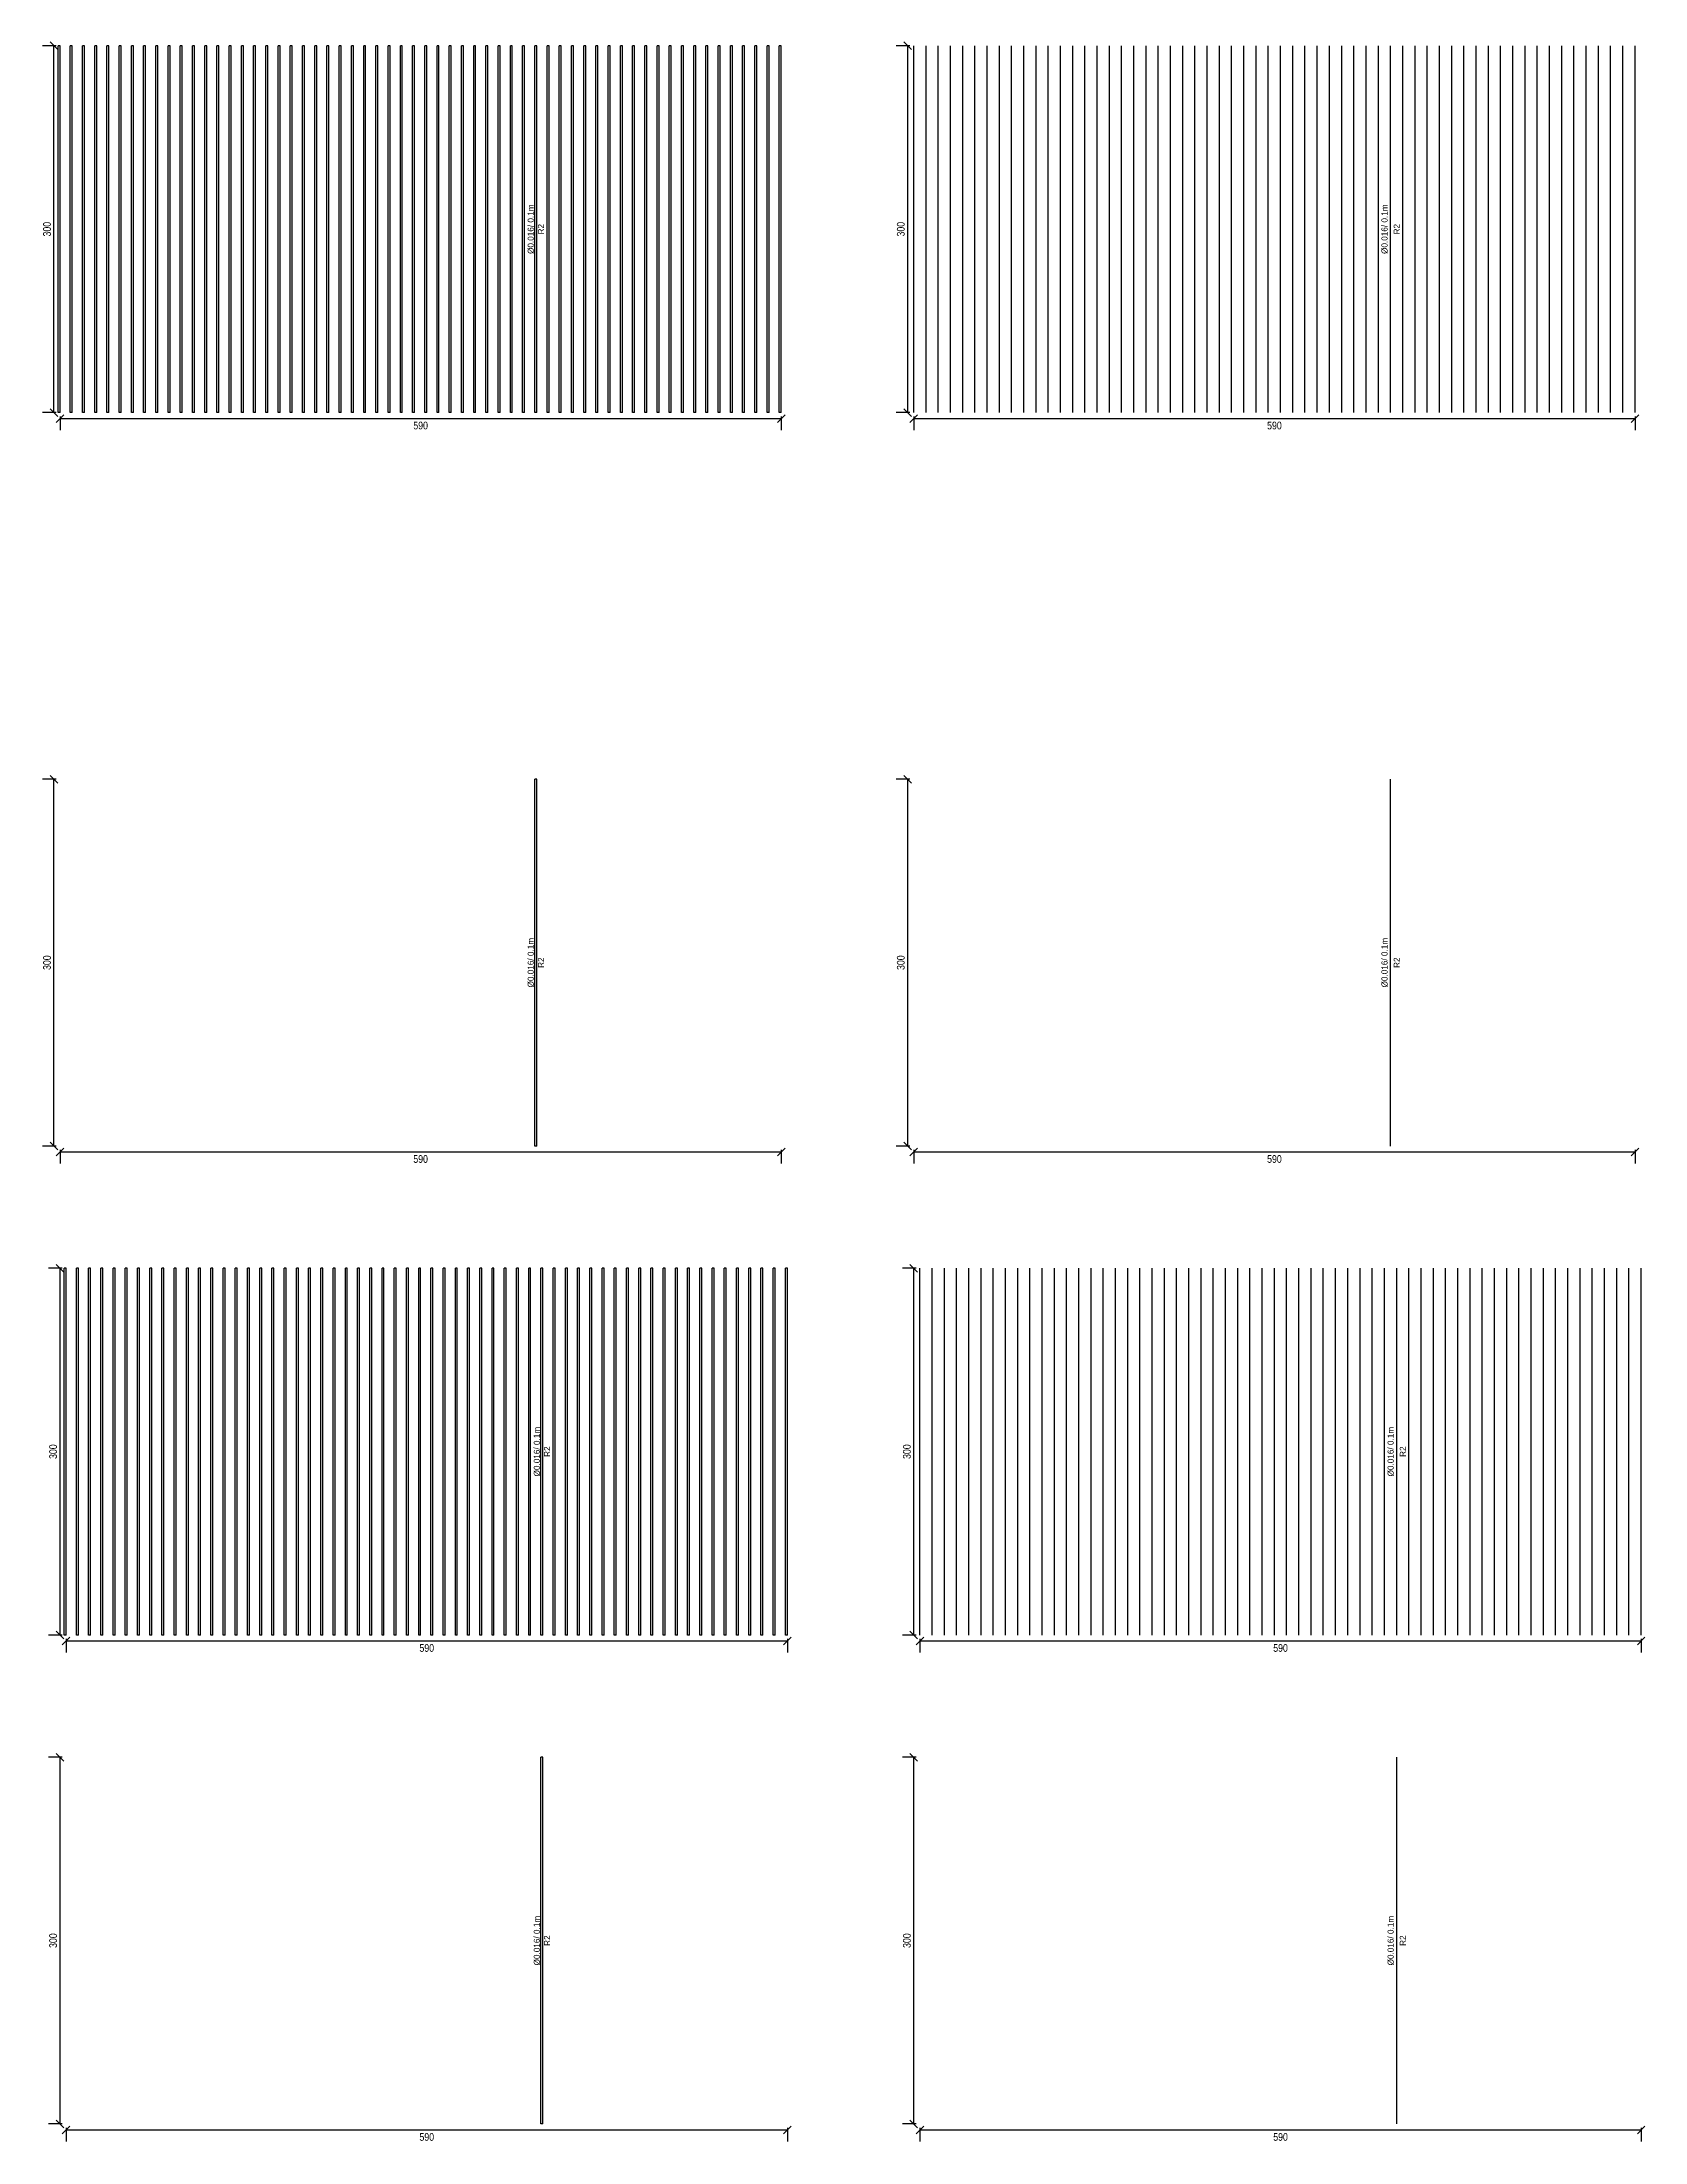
# Model space of a CAD drawing. Header units: metres. Extents: x 1.9 to 15, y -13.1 to 4.
import ezdxf
from ezdxf.enums import TextEntityAlignment as Align

# ---------------------------------------------------------------- set-up
doc = ezdxf.new("R2010")
doc.units = ezdxf.units.M
doc.styles.add('OpenSansCondensed-Light', font='OpenSansCondensed-Light.ttf')
doc.dimstyles.new('EZ_M_25_H25_CM', dxfattribs={"dimtxt": 0.0625, "dimasz": 0.0625, "dimexe": 0.09375, "dimexo": 0.03125, "dimgap": 0.025, "dimtad": 1, "dimlfac": 100, "dimzin": 12, "dimdsep": 46, "dimtxsty": 'OpenSansCondensed-Light', "dimtsz": 0.03125, "dimcen": 2.5, "dimazin": 3, "dimtfac": 0.5, "dimtmove": 2, "dimatfit": 3})

# ---------------------------------------------------------------- blocks, each defined once
blk = doc.blocks.new('_OBLIQUE')
at = {"color": 0, "linetype": 'BYBLOCK'}
blk.add_line((-0.5, -0.5), (0.5, 0.5), dxfattribs=at)
blk = doc.blocks.new('*D4')
for p, q in [((2.016, 0.96875), (2.016, 0.85625)), ((7.916, 0.95), (2.016, 0.95)), ((7.916, 0.96875), (7.916, 0.85625))]:
    blk.add_line(p, q)
at = {"layer": 'Defpoints'}
for p in [(2.016, 1), (7.916, 1), (7.916, 0.95)]:
    blk.add_point(p, dxfattribs=at)
at = {"xscale": 0.0625, "yscale": 0.0625, "rotation": 180}
for p in [(2.016, 0.95), (7.916, 0.95)]:
    blk.add_blockref('_OBLIQUE', p, dxfattribs=at)
at = {"insert": (4.966, 0.89375), "char_height": 0.0625, "attachment_point": 5, "style": 'OpenSansCondensed-Light'}
blk.add_mtext('590', dxfattribs=at)
blk = doc.blocks.new('*D8')
for p, q in [((9, 0.96875), (9, 0.85625)), ((14.9, 0.95), (9, 0.95)), ((14.9, 0.96875), (14.9, 0.85625))]:
    blk.add_line(p, q)
at = {"layer": 'Defpoints'}
for p in [(9, 1), (14.9, 1), (14.9, 0.95)]:
    blk.add_point(p, dxfattribs=at)
at = {"xscale": 0.0625, "yscale": 0.0625, "rotation": 180}
for p in [(9, 0.95), (14.9, 0.95)]:
    blk.add_blockref('_OBLIQUE', p, dxfattribs=at)
at = {"insert": (11.95, 0.89375), "char_height": 0.0625, "attachment_point": 5, "style": 'OpenSansCondensed-Light'}
blk.add_mtext('590', dxfattribs=at)
blk = doc.blocks.new('*D12')
for p, q in [((2.016, -5.03125), (2.016, -5.14375)), ((7.916, -5.05), (2.016, -5.05)), ((7.916, -5.03125), (7.916, -5.14375))]:
    blk.add_line(p, q)
at = {"layer": 'Defpoints'}
for p in [(2.016, -5), (7.916, -5), (7.916, -5.05)]:
    blk.add_point(p, dxfattribs=at)
at = {"xscale": 0.0625, "yscale": 0.0625, "rotation": 180}
for p in [(2.016, -5.05), (7.916, -5.05)]:
    blk.add_blockref('_OBLIQUE', p, dxfattribs=at)
at = {"insert": (4.966, -5.10625), "char_height": 0.0625, "attachment_point": 5, "style": 'OpenSansCondensed-Light'}
blk.add_mtext('590', dxfattribs=at)
blk = doc.blocks.new('*D16')
for p, q in [((9, -5.03125), (9, -5.14375)), ((14.9, -5.05), (9, -5.05)), ((14.9, -5.03125), (14.9, -5.14375))]:
    blk.add_line(p, q)
at = {"layer": 'Defpoints'}
for p in [(9, -5), (14.9, -5), (14.9, -5.05)]:
    blk.add_point(p, dxfattribs=at)
at = {"xscale": 0.0625, "yscale": 0.0625, "rotation": 180}
for p in [(9, -5.05), (14.9, -5.05)]:
    blk.add_blockref('_OBLIQUE', p, dxfattribs=at)
at = {"insert": (11.95, -5.10625), "char_height": 0.0625, "attachment_point": 5, "style": 'OpenSansCondensed-Light'}
blk.add_mtext('590', dxfattribs=at)
blk = doc.blocks.new('*D20')
for p, q in [((2.066, -9.03125), (2.066, -9.14375)), ((7.966, -9.05), (2.066, -9.05)), ((7.966, -9.03125), (7.966, -9.14375))]:
    blk.add_line(p, q)
at = {"layer": 'Defpoints'}
for p in [(2.066, -9), (7.966, -9), (7.966, -9.05)]:
    blk.add_point(p, dxfattribs=at)
at = {"xscale": 0.0625, "yscale": 0.0625, "rotation": 180}
for p in [(2.066, -9.05), (7.966, -9.05)]:
    blk.add_blockref('_OBLIQUE', p, dxfattribs=at)
at = {"insert": (5.016, -9.10625), "char_height": 0.0625, "attachment_point": 5, "style": 'OpenSansCondensed-Light'}
blk.add_mtext('590', dxfattribs=at)
blk = doc.blocks.new('*D24')
for p, q in [((9.05, -9.03125), (9.05, -9.14375)), ((14.95, -9.05), (9.05, -9.05)), ((14.95, -9.03125), (14.95, -9.14375))]:
    blk.add_line(p, q)
at = {"layer": 'Defpoints'}
for p in [(9.05, -9), (14.95, -9), (14.95, -9.05)]:
    blk.add_point(p, dxfattribs=at)
at = {"xscale": 0.0625, "yscale": 0.0625, "rotation": 180}
for p in [(9.05, -9.05), (14.95, -9.05)]:
    blk.add_blockref('_OBLIQUE', p, dxfattribs=at)
at = {"insert": (12, -9.10625), "char_height": 0.0625, "attachment_point": 5, "style": 'OpenSansCondensed-Light'}
blk.add_mtext('590', dxfattribs=at)
blk = doc.blocks.new('*D28')
for p, q in [((2.066, -13.03125), (2.066, -13.14375)), ((7.966, -13.05), (2.066, -13.05)), ((7.966, -13.03125), (7.966, -13.14375))]:
    blk.add_line(p, q)
at = {"layer": 'Defpoints'}
for p in [(2.066, -13), (7.966, -13), (7.966, -13.05)]:
    blk.add_point(p, dxfattribs=at)
at = {"xscale": 0.0625, "yscale": 0.0625, "rotation": 180}
for p in [(2.066, -13.05), (7.966, -13.05)]:
    blk.add_blockref('_OBLIQUE', p, dxfattribs=at)
at = {"insert": (5.016, -13.10625), "char_height": 0.0625, "attachment_point": 5, "style": 'OpenSansCondensed-Light'}
blk.add_mtext('590', dxfattribs=at)
blk = doc.blocks.new('*D32')
for p, q in [((9.05, -13.03125), (9.05, -13.14375)), ((14.95, -13.05), (9.05, -13.05)), ((14.95, -13.03125), (14.95, -13.14375))]:
    blk.add_line(p, q)
at = {"layer": 'Defpoints'}
for p in [(9.05, -13), (14.95, -13), (14.95, -13.05)]:
    blk.add_point(p, dxfattribs=at)
at = {"xscale": 0.0625, "yscale": 0.0625, "rotation": 180}
for p in [(9.05, -13.05), (14.95, -13.05)]:
    blk.add_blockref('_OBLIQUE', p, dxfattribs=at)
at = {"insert": (12, -13.10625), "char_height": 0.0625, "attachment_point": 5, "style": 'OpenSansCondensed-Light'}
blk.add_mtext('590', dxfattribs=at)

msp = doc.modelspace()

# ---------------------------------------------------------------- linework, layer by layer
for p, q in [((2, 1), (2, 4)), ((2.016, 4), (2, 4)), ((2.016, 1), (2.016, 4)), ((2.1, 1), (2.1, 4)), ((2.116, 4), (2.1, 4)), ((2.116, 1), (2.116, 4)), ((2.2, 1), (2.2, 4)), ((2.216, 4), (2.2, 4)), ((2.216, 1), (2.216, 4)), ((2.3, 1), (2.3, 4)), ((2.316, 4), (2.3, 4)), ((2.316, 1), (2.316, 4)), ((2.4, 1), (2.4, 4)), ((2.416, 4), (2.4, 4)), ((2.416, 1), (2.416, 4)), ((2.5, 1), (2.5, 4)), ((2.516, 4), (2.5, 4)), ((2.516, 1), (2.516, 4)), ((2.6, 1), (2.6, 4)), ((2.616, 4), (2.6, 4)), ((2.616, 1), (2.616, 4)), ((2.7, 1), (2.7, 4)), ((2.716, 4), (2.7, 4)), ((2.716, 1), (2.716, 4)), ((2.8, 1), (2.8, 4)), ((2.816, 4), (2.8, 4)), ((2.816, 1), (2.816, 4)), ((2.9, 1), (2.9, 4)), ((2.916, 4), (2.9, 4)), ((2.916, 1), (2.916, 4)), ((3, 1), (3, 4)), ((3.016, 4), (3, 4)), ((3.016, 1), (3.016, 4)), ((3.1, 1), (3.1, 4)), ((3.116, 4), (3.1, 4)), ((3.116, 1), (3.116, 4)), ((3.2, 1), (3.2, 4)), ((3.216, 4), (3.2, 4)), ((3.216, 1), (3.216, 4)), ((3.3, 1), (3.3, 4)), ((3.316, 4), (3.3, 4)), ((3.316, 1), (3.316, 4)), ((3.4, 1), (3.4, 4)), ((3.416, 4), (3.4, 4)), ((3.416, 1), (3.416, 4)), ((3.5, 1), (3.5, 4)), ((3.516, 4), (3.5, 4)), ((3.516, 1), (3.516, 4)), ((3.6, 1), (3.6, 4)), ((3.616, 4), (3.6, 4)), ((3.616, 1), (3.616, 4)), ((3.7, 1), (3.7, 4)), ((3.716, 4), (3.7, 4)), ((3.716, 1), (3.716, 4)), ((3.8, 1), (3.8, 4)), ((3.816, 4), (3.8, 4)), ((3.816, 1), (3.816, 4)), ((3.9, 1), (3.9, 4)), ((3.916, 4), (3.9, 4)), ((3.916, 1), (3.916, 4)), ((4, 1), (4, 4)), ((4.016, 4), (4, 4)), ((4.016, 1), (4.016, 4)), ((4.1, 1), (4.1, 4)), ((4.116, 4), (4.1, 4)), ((4.116, 1), (4.116, 4)), ((4.2, 1), (4.2, 4)), ((4.216, 4), (4.2, 4)), ((4.216, 1), (4.216, 4)), ((4.3, 1), (4.3, 4)), ((4.316, 4), (4.3, 4)), ((4.316, 1), (4.316, 4)), ((4.4, 1), (4.4, 4)), ((4.416, 4), (4.4, 4)), ((4.416, 1), (4.416, 4)), ((4.5, 1), (4.5, 4)), ((4.516, 4), (4.5, 4)), ((4.516, 1), (4.516, 4)), ((4.6, 1), (4.6, 4)), ((4.616, 4), (4.6, 4)), ((4.616, 1), (4.616, 4)), ((4.7, 1), (4.7, 4)), ((4.716, 4), (4.7, 4)), ((4.716, 1), (4.716, 4)), ((4.8, 1), (4.8, 4)), ((4.816, 4), (4.8, 4)), ((4.816, 1), (4.816, 4)), ((4.9, 1), (4.9, 4)), ((4.916, 4), (4.9, 4)), ((4.916, 1), (4.916, 4)), ((5, 1), (5, 4)), ((5.016, 4), (5, 4)), ((5.016, 1), (5.016, 4)), ((5.1, 1), (5.1, 4)), ((5.116, 4), (5.1, 4)), ((5.116, 1), (5.116, 4)), ((5.2, 1), (5.2, 4)), ((5.216, 4), (5.2, 4)), ((5.216, 1), (5.216, 4)), ((5.3, 1), (5.3, 4)), ((5.316, 4), (5.3, 4)), ((5.316, 1), (5.316, 4)), ((5.4, 1), (5.4, 4)), ((5.416, 4), (5.4, 4)), ((5.416, 1), (5.416, 4)), ((5.5, 1), (5.5, 4)), ((5.516, 4), (5.5, 4)), ((5.516, 1), (5.516, 4)), ((5.6, 1), (5.6, 4)), ((5.616, 4), (5.6, 4)), ((5.616, 1), (5.616, 4)), ((5.7, 1), (5.7, 4)), ((5.716, 4), (5.7, 4)), ((5.716, 1), (5.716, 4)), ((5.8, 1), (5.8, 4)), ((5.816, 4), (5.8, 4)), ((5.816, 1), (5.816, 4)), ((5.9, 1), (5.9, 4)), ((5.916, 4), (5.9, 4)), ((5.916, 1), (5.916, 4)), ((6, 1), (6, 4)), ((6.016, 4), (6, 4)), ((6.016, 1), (6.016, 4)), ((6.1, 1), (6.1, 4)), ((6.116, 4), (6.1, 4)), ((6.116, 1), (6.116, 4)), ((6.2, 1), (6.2, 4)), ((6.216, 4), (6.2, 4)), ((6.216, 1), (6.216, 4)), ((6.3, 1), (6.3, 4)), ((6.316, 4), (6.3, 4)), ((6.316, 1), (6.316, 4)), ((6.4, 1), (6.4, 4)), ((6.416, 4), (6.4, 4)), ((6.416, 1), (6.416, 4)), ((6.5, 1), (6.5, 4)), ((6.516, 4), (6.5, 4)), ((6.516, 1), (6.516, 4)), ((6.6, 1), (6.6, 4)), ((6.616, 4), (6.6, 4)), ((6.616, 1), (6.616, 4)), ((6.7, 1), (6.7, 4)), ((6.716, 4), (6.7, 4)), ((6.716, 1), (6.716, 4)), ((6.8, 1), (6.8, 4)), ((6.816, 4), (6.8, 4)), ((6.816, 1), (6.816, 4)), ((6.9, 1), (6.9, 4)), ((6.916, 4), (6.9, 4)), ((6.916, 1), (6.916, 4)), ((7, 1), (7, 4)), ((7.016, 4), (7, 4)), ((7.016, 1), (7.016, 4)), ((7.1, 1), (7.1, 4)), ((7.116, 4), (7.1, 4)), ((7.116, 1), (7.116, 4)), ((7.2, 1), (7.2, 4)), ((7.216, 4), (7.2, 4)), ((7.216, 1), (7.216, 4)), ((7.3, 1), (7.3, 4)), ((7.316, 4), (7.3, 4)), ((7.316, 1), (7.316, 4)), ((7.4, 1), (7.4, 4)), ((7.416, 4), (7.4, 4)), ((7.416, 1), (7.416, 4)), ((7.5, 1), (7.5, 4)), ((7.516, 4), (7.5, 4)), ((7.516, 1), (7.516, 4)), ((7.6, 1), (7.6, 4)), ((7.616, 4), (7.6, 4)), ((7.616, 1), (7.616, 4)), ((7.7, 1), (7.7, 4)), ((7.716, 4), (7.7, 4)), ((7.716, 1), (7.716, 4)), ((7.8, 1), (7.8, 4)), ((7.816, 4), (7.8, 4)), ((7.816, 1), (7.816, 4)), ((7.9, 1), (7.9, 4)), ((7.916, 4), (7.9, 4)), ((7.916, 1), (7.916, 4)), ((9, 1), (9, 4)), ((9.1, 1), (9.1, 4)), ((9.2, 1), (9.2, 4)), ((9.3, 1), (9.3, 4)), ((9.4, 1), (9.4, 4)), ((9.5, 1), (9.5, 4)), ((9.6, 1), (9.6, 4)), ((9.7, 1), (9.7, 4)), ((9.8, 1), (9.8, 4)), ((9.9, 1), (9.9, 4)), ((10, 1), (10, 4)), ((10.1, 1), (10.1, 4)), ((10.2, 1), (10.2, 4)), ((10.3, 1), (10.3, 4)), ((10.4, 1), (10.4, 4)), ((10.5, 1), (10.5, 4)), ((10.6, 1), (10.6, 4)), ((10.7, 1), (10.7, 4)), ((10.8, 1), (10.8, 4)), ((10.9, 1), (10.9, 4)), ((11, 1), (11, 4)), ((11.1, 1), (11.1, 4)), ((11.2, 1), (11.2, 4)), ((11.3, 1), (11.3, 4)), ((11.4, 1), (11.4, 4)), ((11.5, 1), (11.5, 4)), ((11.6, 1), (11.6, 4)), ((11.7, 1), (11.7, 4)), ((11.8, 1), (11.8, 4)), ((11.9, 1), (11.9, 4)), ((12, 1), (12, 4)), ((12.1, 1), (12.1, 4)), ((12.2, 1), (12.2, 4)), ((12.3, 1), (12.3, 4)), ((12.4, 1), (12.4, 4)), ((12.5, 1), (12.5, 4)), ((12.6, 1), (12.6, 4)), ((12.7, 1), (12.7, 4)), ((12.8, 1), (12.8, 4)), ((12.9, 1), (12.9, 4)), ((13, 1), (13, 4)), ((13.1, 1), (13.1, 4)), ((13.2, 1), (13.2, 4)), ((13.3, 1), (13.3, 4)), ((13.4, 1), (13.4, 4)), ((13.5, 1), (13.5, 4)), ((13.6, 1), (13.6, 4)), ((13.7, 1), (13.7, 4)), ((13.8, 1), (13.8, 4)), ((13.9, 1), (13.9, 4)), ((14, 1), (14, 4)), ((14.1, 1), (14.1, 4)), ((14.2, 1), (14.2, 4)), ((14.3, 1), (14.3, 4)), ((14.4, 1), (14.4, 4)), ((14.5, 1), (14.5, 4)), ((14.6, 1), (14.6, 4)), ((14.7, 1), (14.7, 4)), ((14.8, 1), (14.8, 4)), ((14.9, 1), (14.9, 4)), ((2.016, 1), (2, 1)), ((2.116, 1), (2.1, 1)), ((2.216, 1), (2.2, 1)), ((2.316, 1), (2.3, 1)), ((2.416, 1), (2.4, 1)), ((2.516, 1), (2.5, 1)), ((2.616, 1), (2.6, 1)), ((2.716, 1), (2.7, 1)), ((2.816, 1), (2.8, 1)), ((2.916, 1), (2.9, 1)), ((3.016, 1), (3, 1)), ((3.116, 1), (3.1, 1)), ((3.216, 1), (3.2, 1)), ((3.316, 1), (3.3, 1)), ((3.416, 1), (3.4, 1)), ((3.516, 1), (3.5, 1)), ((3.616, 1), (3.6, 1)), ((3.716, 1), (3.7, 1)), ((3.816, 1), (3.8, 1)), ((3.916, 1), (3.9, 1)), ((4.016, 1), (4, 1)), ((4.116, 1), (4.1, 1)), ((4.216, 1), (4.2, 1)), ((4.316, 1), (4.3, 1)), ((4.416, 1), (4.4, 1)), ((4.516, 1), (4.5, 1)), ((4.616, 1), (4.6, 1)), ((4.716, 1), (4.7, 1)), ((4.816, 1), (4.8, 1)), ((4.916, 1), (4.9, 1)), ((5.016, 1), (5, 1)), ((5.116, 1), (5.1, 1)), ((5.216, 1), (5.2, 1)), ((5.316, 1), (5.3, 1)), ((5.416, 1), (5.4, 1)), ((5.516, 1), (5.5, 1)), ((5.616, 1), (5.6, 1)), ((5.716, 1), (5.7, 1)), ((5.816, 1), (5.8, 1)), ((5.916, 1), (5.9, 1)), ((6.016, 1), (6, 1)), ((6.116, 1), (6.1, 1)), ((6.216, 1), (6.2, 1)), ((6.316, 1), (6.3, 1)), ((6.416, 1), (6.4, 1)), ((6.516, 1), (6.5, 1)), ((6.616, 1), (6.6, 1)), ((6.716, 1), (6.7, 1)), ((6.816, 1), (6.8, 1)), ((6.916, 1), (6.9, 1)), ((7.016, 1), (7, 1)), ((7.116, 1), (7.1, 1)), ((7.216, 1), (7.2, 1)), ((7.316, 1), (7.3, 1)), ((7.416, 1), (7.4, 1)), ((7.516, 1), (7.5, 1)), ((7.616, 1), (7.6, 1)), ((7.716, 1), (7.7, 1)), ((7.816, 1), (7.8, 1)), ((7.916, 1), (7.9, 1)), ((5.9, -5), (5.9, -2)), ((5.916, -2), (5.9, -2)), ((5.916, -5), (5.916, -2)), ((12.9, -5), (12.9, -2)), ((5.916, -5), (5.9, -5)), ((2.05, -9), (2.05, -6)), ((2.066, -6), (2.05, -6)), ((2.066, -9), (2.066, -6)), ((2.15, -9), (2.15, -6)), ((2.166, -6), (2.15, -6)), ((2.166, -9), (2.166, -6)), ((2.25, -9), (2.25, -6)), ((2.266, -6), (2.25, -6)), ((2.266, -9), (2.266, -6)), ((2.35, -9), (2.35, -6)), ((2.366, -6), (2.35, -6)), ((2.366, -9), (2.366, -6)), ((2.45, -9), (2.45, -6)), ((2.466, -6), (2.45, -6)), ((2.466, -9), (2.466, -6)), ((2.55, -9), (2.55, -6)), ((2.566, -6), (2.55, -6)), ((2.566, -9), (2.566, -6)), ((2.65, -9), (2.65, -6)), ((2.666, -6), (2.65, -6)), ((2.666, -9), (2.666, -6)), ((2.75, -9), (2.75, -6)), ((2.766, -6), (2.75, -6)), ((2.766, -9), (2.766, -6)), ((2.85, -9), (2.85, -6)), ((2.866, -6), (2.85, -6)), ((2.866, -9), (2.866, -6)), ((2.95, -9), (2.95, -6)), ((2.966, -6), (2.95, -6)), ((2.966, -9), (2.966, -6)), ((3.05, -9), (3.05, -6)), ((3.066, -6), (3.05, -6)), ((3.066, -9), (3.066, -6)), ((3.15, -9), (3.15, -6)), ((3.166, -6), (3.15, -6)), ((3.166, -9), (3.166, -6)), ((3.25, -9), (3.25, -6)), ((3.266, -6), (3.25, -6)), ((3.266, -9), (3.266, -6)), ((3.35, -9), (3.35, -6)), ((3.366, -6), (3.35, -6)), ((3.366, -9), (3.366, -6)), ((3.45, -9), (3.45, -6)), ((3.466, -6), (3.45, -6)), ((3.466, -9), (3.466, -6)), ((3.55, -9), (3.55, -6)), ((3.566, -6), (3.55, -6)), ((3.566, -9), (3.566, -6)), ((3.65, -9), (3.65, -6)), ((3.666, -6), (3.65, -6)), ((3.666, -9), (3.666, -6)), ((3.75, -9), (3.75, -6)), ((3.766, -6), (3.75, -6)), ((3.766, -9), (3.766, -6)), ((3.85, -9), (3.85, -6)), ((3.866, -6), (3.85, -6)), ((3.866, -9), (3.866, -6)), ((3.95, -9), (3.95, -6)), ((3.966, -6), (3.95, -6)), ((3.966, -9), (3.966, -6)), ((4.05, -9), (4.05, -6)), ((4.066, -6), (4.05, -6)), ((4.066, -9), (4.066, -6)), ((4.15, -9), (4.15, -6)), ((4.166, -6), (4.15, -6)), ((4.166, -9), (4.166, -6)), ((4.25, -9), (4.25, -6)), ((4.266, -6), (4.25, -6)), ((4.266, -9), (4.266, -6)), ((4.35, -9), (4.35, -6)), ((4.366, -6), (4.35, -6)), ((4.366, -9), (4.366, -6)), ((4.45, -9), (4.45, -6)), ((4.466, -6), (4.45, -6)), ((4.466, -9), (4.466, -6)), ((4.55, -9), (4.55, -6)), ((4.566, -6), (4.55, -6)), ((4.566, -9), (4.566, -6)), ((4.65, -9), (4.65, -6)), ((4.666, -6), (4.65, -6)), ((4.666, -9), (4.666, -6)), ((4.75, -9), (4.75, -6)), ((4.766, -6), (4.75, -6)), ((4.766, -9), (4.766, -6)), ((4.85, -9), (4.85, -6)), ((4.866, -6), (4.85, -6)), ((4.866, -9), (4.866, -6)), ((4.95, -9), (4.95, -6)), ((4.966, -6), (4.95, -6)), ((4.966, -9), (4.966, -6)), ((5.05, -9), (5.05, -6)), ((5.066, -6), (5.05, -6)), ((5.066, -9), (5.066, -6)), ((5.15, -9), (5.15, -6)), ((5.166, -6), (5.15, -6)), ((5.166, -9), (5.166, -6)), ((5.25, -9), (5.25, -6)), ((5.266, -6), (5.25, -6)), ((5.266, -9), (5.266, -6)), ((5.35, -9), (5.35, -6)), ((5.366, -6), (5.35, -6)), ((5.366, -9), (5.366, -6)), ((5.45, -9), (5.45, -6)), ((5.466, -6), (5.45, -6)), ((5.466, -9), (5.466, -6)), ((5.55, -9), (5.55, -6)), ((5.566, -6), (5.55, -6)), ((5.566, -9), (5.566, -6)), ((5.65, -9), (5.65, -6)), ((5.666, -6), (5.65, -6)), ((5.666, -9), (5.666, -6)), ((5.75, -9), (5.75, -6)), ((5.766, -6), (5.75, -6)), ((5.766, -9), (5.766, -6)), ((5.85, -9), (5.85, -6)), ((5.866, -6), (5.85, -6)), ((5.866, -9), (5.866, -6)), ((5.95, -9), (5.95, -6)), ((5.966, -6), (5.95, -6)), ((5.966, -9), (5.966, -6)), ((6.05, -9), (6.05, -6)), ((6.066, -6), (6.05, -6)), ((6.066, -9), (6.066, -6)), ((6.15, -9), (6.15, -6)), ((6.166, -6), (6.15, -6)), ((6.166, -9), (6.166, -6)), ((6.25, -9), (6.25, -6)), ((6.266, -6), (6.25, -6)), ((6.266, -9), (6.266, -6)), ((6.35, -9), (6.35, -6)), ((6.366, -6), (6.35, -6)), ((6.366, -9), (6.366, -6)), ((6.45, -9), (6.45, -6)), ((6.466, -6), (6.45, -6)), ((6.466, -9), (6.466, -6)), ((6.55, -9), (6.55, -6)), ((6.566, -6), (6.55, -6)), ((6.566, -9), (6.566, -6)), ((6.65, -9), (6.65, -6)), ((6.666, -6), (6.65, -6)), ((6.666, -9), (6.666, -6)), ((6.75, -9), (6.75, -6)), ((6.766, -6), (6.75, -6)), ((6.766, -9), (6.766, -6)), ((6.85, -9), (6.85, -6)), ((6.866, -6), (6.85, -6)), ((6.866, -9), (6.866, -6)), ((6.95, -9), (6.95, -6)), ((6.966, -6), (6.95, -6)), ((6.966, -9), (6.966, -6)), ((7.05, -9), (7.05, -6)), ((7.066, -6), (7.05, -6)), ((7.066, -9), (7.066, -6)), ((7.15, -9), (7.15, -6)), ((7.166, -6), (7.15, -6)), ((7.166, -9), (7.166, -6)), ((7.25, -9), (7.25, -6)), ((7.266, -6), (7.25, -6)), ((7.266, -9), (7.266, -6)), ((7.35, -9), (7.35, -6)), ((7.366, -6), (7.35, -6)), ((7.366, -9), (7.366, -6)), ((7.45, -9), (7.45, -6)), ((7.466, -6), (7.45, -6)), ((7.466, -9), (7.466, -6)), ((7.55, -9), (7.55, -6)), ((7.566, -6), (7.55, -6)), ((7.566, -9), (7.566, -6)), ((7.65, -9), (7.65, -6)), ((7.666, -6), (7.65, -6)), ((7.666, -9), (7.666, -6)), ((7.75, -9), (7.75, -6)), ((7.766, -6), (7.75, -6)), ((7.766, -9), (7.766, -6)), ((7.85, -9), (7.85, -6)), ((7.866, -6), (7.85, -6)), ((7.866, -9), (7.866, -6)), ((7.95, -9), (7.95, -6)), ((7.966, -6), (7.95, -6)), ((7.966, -9), (7.966, -6)), ((9.05, -9), (9.05, -6)), ((9.15, -9), (9.15, -6)), ((9.25, -9), (9.25, -6)), ((9.35, -9), (9.35, -6)), ((9.45, -9), (9.45, -6)), ((9.55, -9), (9.55, -6)), ((9.65, -9), (9.65, -6)), ((9.75, -9), (9.75, -6)), ((9.85, -9), (9.85, -6)), ((9.95, -9), (9.95, -6)), ((10.05, -9), (10.05, -6)), ((10.15, -9), (10.15, -6)), ((10.25, -9), (10.25, -6)), ((10.35, -9), (10.35, -6)), ((10.45, -9), (10.45, -6)), ((10.55, -9), (10.55, -6)), ((10.65, -9), (10.65, -6)), ((10.75, -9), (10.75, -6)), ((10.85, -9), (10.85, -6)), ((10.95, -9), (10.95, -6)), ((11.05, -9), (11.05, -6)), ((11.15, -9), (11.15, -6)), ((11.25, -9), (11.25, -6)), ((11.35, -9), (11.35, -6)), ((11.45, -9), (11.45, -6)), ((11.55, -9), (11.55, -6)), ((11.65, -9), (11.65, -6)), ((11.75, -9), (11.75, -6)), ((11.85, -9), (11.85, -6)), ((11.95, -9), (11.95, -6)), ((12.05, -9), (12.05, -6)), ((12.15, -9), (12.15, -6)), ((12.25, -9), (12.25, -6)), ((12.35, -9), (12.35, -6)), ((12.45, -9), (12.45, -6)), ((12.55, -9), (12.55, -6)), ((12.65, -9), (12.65, -6)), ((12.75, -9), (12.75, -6)), ((12.85, -9), (12.85, -6)), ((12.95, -9), (12.95, -6)), ((13.05, -9), (13.05, -6)), ((13.15, -9), (13.15, -6)), ((13.25, -9), (13.25, -6)), ((13.35, -9), (13.35, -6)), ((13.45, -9), (13.45, -6)), ((13.55, -9), (13.55, -6)), ((13.65, -9), (13.65, -6)), ((13.75, -9), (13.75, -6)), ((13.85, -9), (13.85, -6)), ((13.95, -9), (13.95, -6)), ((14.05, -9), (14.05, -6)), ((14.15, -9), (14.15, -6)), ((14.25, -9), (14.25, -6)), ((14.35, -9), (14.35, -6)), ((14.45, -9), (14.45, -6)), ((14.55, -9), (14.55, -6)), ((14.65, -9), (14.65, -6)), ((14.75, -9), (14.75, -6)), ((14.85, -9), (14.85, -6)), ((14.95, -9), (14.95, -6)), ((2.066, -9), (2.05, -9)), ((2.166, -9), (2.15, -9)), ((2.266, -9), (2.25, -9)), ((2.366, -9), (2.35, -9)), ((2.466, -9), (2.45, -9)), ((2.566, -9), (2.55, -9)), ((2.666, -9), (2.65, -9)), ((2.766, -9), (2.75, -9)), ((2.866, -9), (2.85, -9)), ((2.966, -9), (2.95, -9)), ((3.066, -9), (3.05, -9)), ((3.166, -9), (3.15, -9)), ((3.266, -9), (3.25, -9)), ((3.366, -9), (3.35, -9)), ((3.466, -9), (3.45, -9)), ((3.566, -9), (3.55, -9)), ((3.666, -9), (3.65, -9)), ((3.766, -9), (3.75, -9)), ((3.866, -9), (3.85, -9)), ((3.966, -9), (3.95, -9)), ((4.066, -9), (4.05, -9)), ((4.166, -9), (4.15, -9)), ((4.266, -9), (4.25, -9)), ((4.366, -9), (4.35, -9)), ((4.466, -9), (4.45, -9)), ((4.566, -9), (4.55, -9)), ((4.666, -9), (4.65, -9)), ((4.766, -9), (4.75, -9)), ((4.866, -9), (4.85, -9)), ((4.966, -9), (4.95, -9)), ((5.066, -9), (5.05, -9)), ((5.166, -9), (5.15, -9)), ((5.266, -9), (5.25, -9)), ((5.366, -9), (5.35, -9)), ((5.466, -9), (5.45, -9)), ((5.566, -9), (5.55, -9)), ((5.666, -9), (5.65, -9)), ((5.766, -9), (5.75, -9)), ((5.866, -9), (5.85, -9)), ((5.966, -9), (5.95, -9)), ((6.066, -9), (6.05, -9)), ((6.166, -9), (6.15, -9)), ((6.266, -9), (6.25, -9)), ((6.366, -9), (6.35, -9)), ((6.466, -9), (6.45, -9)), ((6.566, -9), (6.55, -9)), ((6.666, -9), (6.65, -9)), ((6.766, -9), (6.75, -9)), ((6.866, -9), (6.85, -9)), ((6.966, -9), (6.95, -9)), ((7.066, -9), (7.05, -9)), ((7.166, -9), (7.15, -9)), ((7.266, -9), (7.25, -9)), ((7.366, -9), (7.35, -9)), ((7.466, -9), (7.45, -9)), ((7.566, -9), (7.55, -9)), ((7.666, -9), (7.65, -9)), ((7.766, -9), (7.75, -9)), ((7.866, -9), (7.85, -9)), ((7.966, -9), (7.95, -9)), ((5.95, -13), (5.95, -10)), ((5.966, -10), (5.95, -10)), ((5.966, -13), (5.966, -10)), ((12.95, -13), (12.95, -10)), ((5.966, -13), (5.95, -13))]:
    msp.add_line(p, q)

# ---------------------------------------------------------------- texts
for s, p in [('Ø0.016/ 0.1m', (5.866, 2.5)), ('Ø0.016/ 0.1m', (12.85, 2.5)), ('R2', (5.95, 2.5)), ('R2', (12.95, 2.5)), ('Ø0.016/ 0.1m', (5.866, -3.5)), ('Ø0.016/ 0.1m', (12.85, -3.5)), ('R2', (5.95, -3.5)), ('R2', (12.95, -3.5)), ('Ø0.016/ 0.1m', (5.916, -7.5)), ('Ø0.016/ 0.1m', (12.9, -7.5)), ('R2', (6, -7.5)), ('R2', (13, -7.5)), ('Ø0.016/ 0.1m', (5.916, -11.5)), ('Ø0.016/ 0.1m', (12.9, -11.5)), ('R2', (6, -11.5)), ('R2', (13, -11.5))]:
    msp.add_text(s, height=0.05, rotation=90).set_placement(p, align=Align.MIDDLE)

# ---------------------------------------------------------------- dimensions: what is measured, and where the dimension line sits
for base, p1, p2 in [((1.966, 1), (2.016, 1), (2.016, 4)), ((8.95, 1), (9, 1), (9, 4)), ((1.966, -5), (2.016, -5), (2.016, -2)), ((8.95, -5), (9, -5), (9, -2)), ((2.016, -9), (2.066, -9), (2.066, -6)), ((9, -9), (9.05, -9), (9.05, -6)), ((2.016, -13), (2.066, -13), (2.066, -10)), ((9, -13), (9.05, -13), (9.05, -10))]:
    msp.add_linear_dim(base=base, p1=p1, p2=p2, angle=90, text_rotation=90, dimstyle='EZ_M_25_H25_CM').render()
for base, p1, p2, picture, middle in [((7.916, 0.95), (7.916, 1), (2.016, 1), '*D4', (4.966, 0.89375)), ((14.9, 0.95), (14.9, 1), (9, 1), '*D8', (11.95, 0.89375)), ((7.916, -5.05), (7.916, -5), (2.016, -5), '*D12', (4.966, -5.10625)), ((14.9, -5.05), (14.9, -5), (9, -5), '*D16', (11.95, -5.10625)), ((7.966, -9.05), (7.966, -9), (2.066, -9), '*D20', (5.016, -9.10625)), ((14.95, -9.05), (14.95, -9), (9.05, -9), '*D24', (12, -9.10625)), ((7.966, -13.05), (7.966, -13), (2.066, -13), '*D28', (5.016, -13.10625)), ((14.95, -13.05), (14.95, -13), (9.05, -13), '*D32', (12, -13.10625))]:
    dim = msp.add_linear_dim(base=base, p1=p1, p2=p2, angle=180, dimstyle='EZ_M_25_H25_CM')
    dim.commit()
    dim.dimension.update_dxf_attribs({"geometry": picture, "text_midpoint": middle})

doc.saveas('drawing.dxf')
